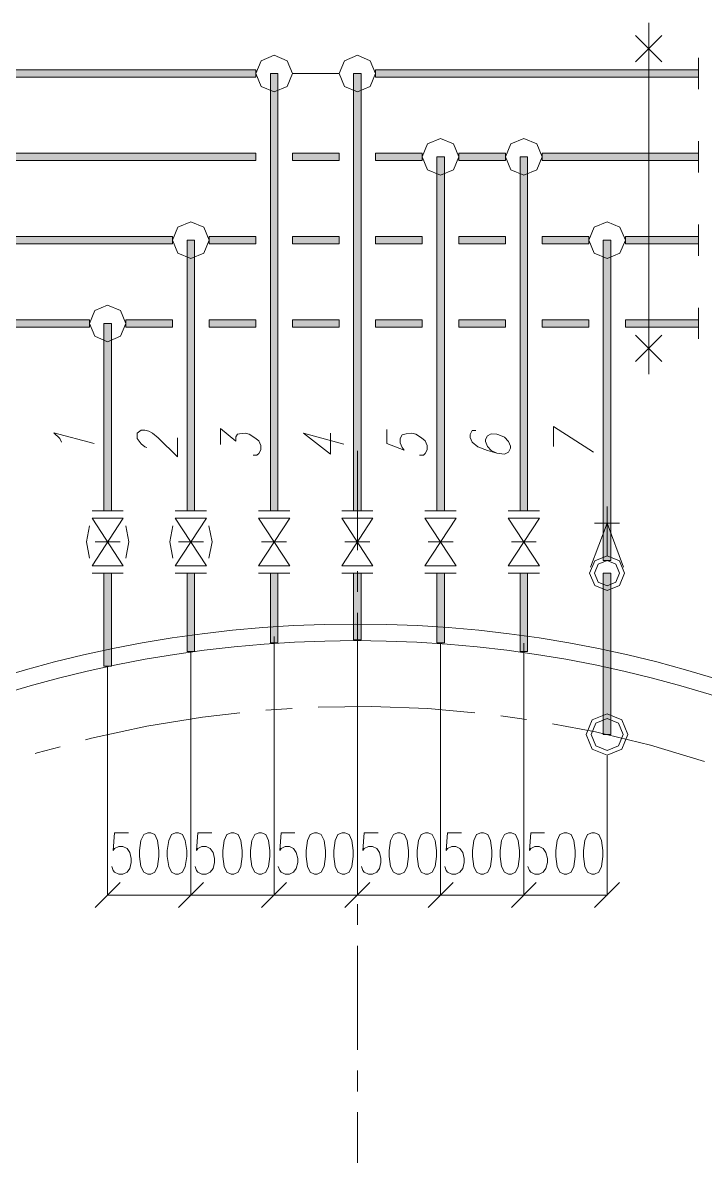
# Model space of a CAD drawing. Header units: millimetres. Extents: x 261 to 114907, y 32 to 1998430.
# Drawn here: x 82587 to 86689, y 1952349 to 1959158 of the extents above; entities that cross this region are included whole.
import ezdxf

# ---------------------------------------------------------------- set-up
doc = ezdxf.new("R2010")
doc.units = ezdxf.units.MM

msp = doc.modelspace()

# ---------------------------------------------------------------- hatches: boundary and pattern name
h = msp.add_hatch(color=0)
h.dxf.hatch_style = 2
h.paths.add_polyline_path([(77308.1, 1958829.8), (77308.1, 1958874.6), (83988.2, 1958874.6), (83988.2, 1958829.8)])
h = msp.add_hatch(color=0)
h.dxf.hatch_style = 2
h.paths.add_polyline_path([(84120.5, 1956226.6), (84075.6, 1956226.6), (84075.6, 1958852.2), (84120.5, 1958852.2)])
h = msp.add_hatch(color=0)
h.dxf.hatch_style = 2
h.paths.add_polyline_path([(84620.8, 1956226.6), (84575.9, 1956226.6), (84575.9, 1958852.2), (84620.8, 1958852.2)])
h = msp.add_hatch(color=0)
h.dxf.hatch_style = 2
h.paths.add_polyline_path([(84708.2, 1958829.8), (84708.2, 1958874.6), (86648.6, 1958874.6), (86648.6, 1958829.8)])
h = msp.add_hatch(color=0)
h.dxf.hatch_style = 2
h.paths.add_polyline_path([(78308.7, 1958329.5), (78308.7, 1958374.7), (83988.2, 1958374.7), (83988.2, 1958329.5)])
h = msp.add_hatch(color=0)
h.dxf.hatch_style = 2
h.paths.add_polyline_path([(84207.9, 1958329.5), (84207.9, 1958374.7), (84488, 1958374.7), (84488, 1958329.5)])
h = msp.add_hatch(color=0)
h.dxf.hatch_style = 2
h.paths.add_polyline_path([(84708.2, 1958329.5), (84708.2, 1958374.7), (84988.3, 1958374.7), (84988.3, 1958329.5)])
h = msp.add_hatch(color=0)
h.dxf.hatch_style = 2
h.paths.add_polyline_path([(85208.5, 1958329.5), (85208.5, 1958374.7), (85488.6, 1958374.7), (85488.6, 1958329.5)])
h = msp.add_hatch(color=0)
h.dxf.hatch_style = 2
h.paths.add_polyline_path([(85708.4, 1958329.5), (85708.4, 1958374.7), (86648.6, 1958374.7), (86648.6, 1958329.5)])
h = msp.add_hatch(color=0)
h.dxf.hatch_style = 2
h.paths.add_polyline_path([(85121, 1956226.6), (85075.8, 1956226.6), (85075.8, 1958351.9), (85121, 1958351.9)])
h = msp.add_hatch(color=0)
h.dxf.hatch_style = 2
h.paths.add_polyline_path([(85620.9, 1956226.6), (85576.1, 1956226.6), (85576.1, 1958351.9), (85620.9, 1958351.9)])
h = msp.add_hatch(color=0)
h.dxf.hatch_style = 2
h.paths.add_polyline_path([(78308.7, 1957829.6), (78308.7, 1957874.4), (83487.9, 1957874.4), (83487.9, 1957829.6)])
h = msp.add_hatch(color=0)
h.dxf.hatch_style = 2
h.paths.add_polyline_path([(83620.6, 1956226.6), (83575.3, 1956226.6), (83575.3, 1957852), (83620.6, 1957852)])
h = msp.add_hatch(color=0)
h.dxf.hatch_style = 2
h.paths.add_polyline_path([(83708.1, 1957829.6), (83708.1, 1957874.4), (83988.2, 1957874.4), (83988.2, 1957829.6)])
h = msp.add_hatch(color=0)
h.dxf.hatch_style = 2
h.paths.add_polyline_path([(84207.9, 1957829.6), (84207.9, 1957874.4), (84488, 1957874.4), (84488, 1957829.6)])
h = msp.add_hatch(color=0)
h.dxf.hatch_style = 2
h.paths.add_polyline_path([(84708.2, 1957829.6), (84708.2, 1957874.4), (84988.3, 1957874.4), (84988.3, 1957829.6)])
h = msp.add_hatch(color=0)
h.dxf.hatch_style = 2
h.paths.add_polyline_path([(85208.5, 1957829.6), (85208.5, 1957874.4), (85488.6, 1957874.4), (85488.6, 1957829.6)])
h = msp.add_hatch(color=0)
h.dxf.hatch_style = 2
h.paths.add_polyline_path([(85708.4, 1957829.6), (85708.4, 1957874.4), (85988.5, 1957874.4), (85988.5, 1957829.6)])
h = msp.add_hatch(color=0)
h.dxf.hatch_style = 2
h.paths.add_polyline_path([(86121.2, 1955926.7), (86076, 1955926.7), (86076, 1957852), (86121.2, 1957852)])
h = msp.add_hatch(color=0)
h.dxf.hatch_style = 2
h.paths.add_polyline_path([(86208.7, 1957829.6), (86208.7, 1957874.4), (86648.6, 1957874.4), (86648.6, 1957829.6)])
h = msp.add_hatch(color=0)
h.dxf.hatch_style = 2
h.paths.add_polyline_path([(78308.7, 1957329.3), (78308.7, 1957374.1), (82988, 1957374.1), (82988, 1957329.3)])
h = msp.add_hatch(color=0)
h.dxf.hatch_style = 2
h.paths.add_polyline_path([(83120.3, 1956226.6), (83075.5, 1956226.6), (83075.5, 1957351.7), (83120.3, 1957351.7)])
h = msp.add_hatch(color=0)
h.dxf.hatch_style = 2
h.paths.add_polyline_path([(83207.8, 1957329.3), (83207.8, 1957374.1), (83487.9, 1957374.1), (83487.9, 1957329.3)])
h = msp.add_hatch(color=0)
h.dxf.hatch_style = 2
h.paths.add_polyline_path([(83708.1, 1957329.3), (83708.1, 1957374.1), (83988.2, 1957374.1), (83988.2, 1957329.3)])
h = msp.add_hatch(color=0)
h.dxf.hatch_style = 2
h.paths.add_polyline_path([(84207.9, 1957329.3), (84207.9, 1957374.1), (84488, 1957374.1), (84488, 1957329.3)])
h = msp.add_hatch(color=0)
h.dxf.hatch_style = 2
h.paths.add_polyline_path([(84708.2, 1957329.3), (84708.2, 1957374.1), (84988.3, 1957374.1), (84988.3, 1957329.3)])
h = msp.add_hatch(color=0)
h.dxf.hatch_style = 2
h.paths.add_polyline_path([(85208.5, 1957329.3), (85208.5, 1957374.1), (85488.6, 1957374.1), (85488.6, 1957329.3)])
h = msp.add_hatch(color=0)
h.dxf.hatch_style = 2
h.paths.add_polyline_path([(85708.4, 1957329.3), (85708.4, 1957374.1), (85988.5, 1957374.1), (85988.5, 1957329.3)])
h = msp.add_hatch(color=0)
h.dxf.hatch_style = 2
h.paths.add_polyline_path([(86208.7, 1957329.3), (86208.7, 1957374.1), (86648.6, 1957374.1), (86648.6, 1957329.3)])
h = msp.add_hatch(color=0)
h.dxf.hatch_style = 2
h.paths.add_polyline_path([(83120.3, 1955292.4), (83075.5, 1955292.4), (83075.5, 1955851.3), (83120.3, 1955851.3)])
h = msp.add_hatch(color=0)
h.dxf.hatch_style = 2
h.paths.add_polyline_path([(83620.6, 1955381.1), (83575.3, 1955381.1), (83575.3, 1955851.3), (83620.6, 1955851.3)])
h = msp.add_hatch(color=0)
h.dxf.hatch_style = 2
h.paths.add_polyline_path([(84120.5, 1955433.7), (84075.6, 1955433.7), (84075.6, 1955851.3), (84120.5, 1955851.3)])
h = msp.add_hatch(color=0)
h.dxf.hatch_style = 2
h.paths.add_polyline_path([(84620.8, 1955451.4), (84575.9, 1955451.4), (84575.9, 1955851.3), (84620.8, 1955851.3)])
h = msp.add_hatch(color=0)
h.dxf.hatch_style = 2
h.paths.add_polyline_path([(85121, 1955433.7), (85075.8, 1955433.7), (85075.8, 1955851.3), (85121, 1955851.3)])
h = msp.add_hatch(color=0)
h.dxf.hatch_style = 2
h.paths.add_polyline_path([(85620.9, 1955381.1), (85576.1, 1955381.1), (85576.1, 1955851.3), (85620.9, 1955851.3)])
h = msp.add_hatch(color=0)
h.dxf.hatch_style = 2
h.paths.add_polyline_path([(86121.2, 1954882.5), (86076, 1954882.5), (86076, 1955851.3), (86121.2, 1955851.3)])

# ---------------------------------------------------------------- linework, layer by layer
at = {"color": 0, "lineweight": 0}
for points in [[(86348.7, 1957046.2), (86348.7, 1959158.1)], [(86428, 1958922.4), (86269, 1959081.8)], [(86269, 1958922.4), (86428, 1959081.8)], [(86648.6, 1958946.1), (86648.6, 1958758.2)], [(84207.9, 1958852.2), (84488, 1958852.2)], [(86648.6, 1958445.8), (86648.6, 1958258.4)], [(86648.6, 1957945.5), (86648.6, 1957758.1)], [(86648.6, 1957445.6), (86648.6, 1957258.2)], [(86428, 1957281.5), (86269, 1957122)], [(86269, 1957281.5), (86428, 1957122)], [(82821.2, 1956638.1), (82809.6, 1956660.1), (82775.1, 1956695), (83017.3, 1956629.9)], [(83333.2, 1956606.6), (83321.5, 1956609.7), (83298.3, 1956628.2), (83275.4, 1956660.1), (83275.4, 1956691.5), (83298.3, 1956710.9), (83321.5, 1956710.9), (83344.4, 1956704.9), (83367.6, 1956692.4), (83402.1, 1956664), (83517.2, 1956550.6), (83517.2, 1956664.8)], [(83775.3, 1956625.2), (83775.3, 1956720), (83867.5, 1956644.6), (83867.5, 1956670), (83879.1, 1956685.9), (83890.8, 1956689.4), (83925.2, 1956692.8), (83948.5, 1956686.4), (83983, 1956664.4), (84005.8, 1956645.9), (84017.5, 1956617.4), (84017.5, 1956592), (84005.8, 1956569.6), (83994.6, 1956560.1), (83971.4, 1956560.1)], [(84517.8, 1956626.9), (84275.6, 1956691.5), (84436.7, 1956566.1), (84436.7, 1956692.8)], [(84775.9, 1956713.9), (84775.9, 1956631.2), (84879.3, 1956591.1), (84868.1, 1956606.6), (84856.5, 1956635.1), (84856.5, 1956660.5), (84868.1, 1956682.9), (84890.9, 1956689.4), (84925.4, 1956692.8), (84948.7, 1956686.4), (84983.2, 1956664.4), (85006, 1956645.9), (85017.6, 1956617.4), (85017.6, 1956592), (85006, 1956569.6), (84994.8, 1956560.1), (84971.5, 1956560.1)], [(85437.3, 1956572.2), (85402.4, 1956588.1), (85379.6, 1956613.1), (85368, 1956641.6), (85368, 1956654), (85379.6, 1956676.5), (85402.4, 1956689.4), (85437.3, 1956686.4), (85448.5, 1956683.4), (85483.4, 1956667.8), (85506.3, 1956642.4), (85517.9, 1956614), (85517.9, 1956601.5), (85506.3, 1956579.1), (85483.4, 1956566.1), (85437.3, 1956572.2), (85379.6, 1956587.7), (85321.9, 1956609.7), (85287.4, 1956637.7), (85275.7, 1956666.1), (85275.7, 1956685.1), (85287.4, 1956707.5), (85310.2, 1956707.9)], [(85776, 1956612.3), (85776, 1956732.9), (86017.8, 1956579.1)], [(84598.3, 1955989.1), (84598.3, 1956586)], [(83003.9, 1956226.6), (83191.8, 1956226.6)], [(83504.2, 1956226.6), (83691.7, 1956226.6)], [(84004.5, 1956226.6), (84192, 1956226.6)], [(84504.4, 1956226.6), (84691.9, 1956226.6)], [(85004.7, 1956226.6), (85192.1, 1956226.6)], [(85504.6, 1956226.6), (85692.4, 1956226.6)], [(86098.8, 1955956.4), (86098.8, 1956251.6)], [(82988.9, 1955941.7), (82970.3, 1956039.1), (82988.9, 1956136.5)], [(83003.9, 1956181.3), (83191.8, 1956181.3)], [(83003.9, 1955896.5), (83191.8, 1956181.3)], [(83191.8, 1955896.5), (83003.9, 1956181.3)], [(83206.9, 1955941.7), (83225.4, 1956039.1), (83206.9, 1956136.5)], [(83489.2, 1955941.7), (83470.6, 1956039.1), (83489.2, 1956136.5)], [(83504.2, 1956181.3), (83691.7, 1956181.3)], [(83504.2, 1955896.5), (83691.7, 1956181.3)], [(83691.7, 1955896.5), (83504.2, 1956181.3)], [(83706.8, 1955941.7), (83725.7, 1956039.1), (83706.8, 1956136.5)], [(84004.5, 1956181.3), (84192, 1955896.5)], [(84192, 1956181.3), (84004.5, 1955896.5)], [(84004.5, 1956181.3), (84192, 1956181.3)], [(84504.4, 1956181.3), (84691.9, 1955896.5)], [(84691.9, 1956181.3), (84504.4, 1955896.5)], [(84504.4, 1956181.3), (84691.9, 1956181.3)], [(85004.7, 1956181.3), (85192.1, 1955896.5)], [(85192.1, 1956181.3), (85004.7, 1955896.5)], [(85004.7, 1956181.3), (85192.1, 1956181.3)], [(85504.6, 1956181.3), (85692.4, 1955896.5)], [(85692.4, 1956181.3), (85504.6, 1955896.5)], [(85504.6, 1956181.3), (85692.4, 1956181.3)], [(86098.8, 1956151.6), (86000.1, 1955888.3)], [(86023.4, 1956151.6), (86173.8, 1956151.6)], [(86098.8, 1956151.6), (86197, 1955888.3)], [(83172.9, 1956039.1), (83022.9, 1956039.1)], [(83673.2, 1956039.1), (83522.8, 1956039.1)], [(84173, 1956039.1), (84023.1, 1956039.1)], [(84673.3, 1956039.1), (84523.4, 1956039.1)], [(85173.2, 1956039.1), (85023.2, 1956039.1)], [(85673.5, 1956039.1), (85523.5, 1956039.1)], [(83003.9, 1955896.5), (83191.8, 1955896.5)], [(83504.2, 1955896.5), (83691.7, 1955896.5)], [(84004.5, 1955896.5), (84192, 1955896.5)], [(84504.4, 1955896.5), (84691.9, 1955896.5)], [(84598.3, 1955738.8), (84598.3, 1955863.7)], [(85004.7, 1955896.5), (85192.1, 1955896.5)], [(85504.6, 1955896.5), (85692.4, 1955896.5)], [(83003.9, 1955851.3), (83191.8, 1955851.3)], [(83504.2, 1955851.3), (83691.7, 1955851.3)], [(84004.5, 1955851.3), (84192, 1955851.3)], [(84504.4, 1955851.3), (84691.9, 1955851.3)], [(85004.7, 1955851.3), (85192.1, 1955851.3)], [(85504.6, 1955851.3), (85692.4, 1955851.3)], [(84598.3, 1954988.6), (84598.3, 1955613.8)], [(84098, 1955471.6), (84098, 1953915.6)], [(84098, 1955471.6), (84098, 1953915.6)], [(84598.3, 1955471.6), (84598.3, 1953915.6)], [(84598.3, 1955471.6), (84598.3, 1953915.6)], [(83598.2, 1955377.7), (83598.2, 1953915.6)], [(83598.2, 1955377.7), (83598.2, 1953915.6)], [(85098.2, 1955430.2), (85098.2, 1953915.6)], [(85098.2, 1955430.2), (85098.2, 1953915.6)], [(85598.5, 1955430.2), (85598.5, 1953915.6)], [(85598.5, 1955430.2), (85598.5, 1953915.6)], [(83097.9, 1955288.9), (83097.9, 1953915.6)], [(84205.8, 1955037.7), (84048.9, 1955027.8)], [(85303.8, 1955013.1), (85022.4, 1955038.1), (84683.2, 1955050.6), (84362.6, 1955046.7)], [(83892.5, 1955012.3), (83668, 1954986.8), (83333.2, 1954931.7), (83001.4, 1954859.7), (82965.2, 1954849.8)], [(85615.3, 1954972.6), (85459.7, 1954994.2)], [(86684.4, 1954721), (86359.5, 1954817.5), (86029.4, 1954897.6), (85770.4, 1954947.2)], [(84598.3, 1954738.6), (84598.3, 1954863.6)], [(82813.5, 1954808.9), (82673.9, 1954771.4), (82661.8, 1954767.5)], [(86098.8, 1954753.7), (86098.8, 1953915.6)], [(84598.3, 1953988.4), (84598.3, 1954613.7)], [(83222.9, 1954292.6), (83139.7, 1954292.6), (83131.1, 1954185.8), (83139.7, 1954197.4), (83164.7, 1954209.5), (83189.7, 1954209.5), (83214.7, 1954197.4), (83231, 1954173.7), (83239.7, 1954137.9), (83239.7, 1954114.2), (83231, 1954078.5), (83214.7, 1954054.8), (83189.7, 1954042.7), (83164.7, 1954042.7), (83139.7, 1954054.8), (83131.1, 1954066.4), (83122.9, 1954090.5)], [(83723.1, 1954292.6), (83639.6, 1954292.6), (83631.4, 1954185.8), (83639.6, 1954197.4), (83664.5, 1954209.5), (83689.5, 1954209.5), (83714.5, 1954197.4), (83731.3, 1954173.7), (83739.5, 1954137.9), (83739.5, 1954114.2), (83731.3, 1954078.5), (83714.5, 1954054.8), (83689.5, 1954042.7), (83664.5, 1954042.7), (83639.6, 1954054.8), (83631.4, 1954066.4), (83623.2, 1954090.5)], [(84223, 1954292.6), (84139.8, 1954292.6), (84131.7, 1954185.8), (84139.8, 1954197.4), (84164.8, 1954209.5), (84189.8, 1954209.5), (84214.8, 1954197.4), (84231.6, 1954173.7), (84239.8, 1954137.9), (84239.8, 1954114.2), (84231.6, 1954078.5), (84214.8, 1954054.8), (84189.8, 1954042.7), (84164.8, 1954042.7), (84139.8, 1954054.8), (84131.7, 1954066.4), (84123, 1954090.5)], [(84723.3, 1954292.6), (84639.7, 1954292.6), (84631.5, 1954185.8), (84639.7, 1954197.4), (84664.7, 1954209.5), (84690.1, 1954209.5), (84715.1, 1954197.4), (84731.5, 1954173.7), (84740.1, 1954137.9), (84740.1, 1954114.2), (84731.5, 1954078.5), (84715.1, 1954054.8), (84690.1, 1954042.7), (84664.7, 1954042.7), (84639.7, 1954054.8), (84631.5, 1954066.4), (84623.3, 1954090.5)], [(85223.2, 1954292.6), (85140, 1954292.6), (85131.8, 1954185.8), (85140, 1954197.4), (85165, 1954209.5), (85190, 1954209.5), (85215, 1954197.4), (85231.8, 1954173.7), (85240, 1954137.9), (85240, 1954114.2), (85231.8, 1954078.5), (85215, 1954054.8), (85190, 1954042.7), (85165, 1954042.7), (85140, 1954054.8), (85131.8, 1954066.4), (85123.2, 1954090.5)], [(85723.5, 1954292.6), (85640.3, 1954292.6), (85631.7, 1954185.8), (85640.3, 1954197.4), (85665.3, 1954209.5), (85690.3, 1954209.5), (85715.3, 1954197.4), (85731.7, 1954173.7), (85740.3, 1954137.9), (85740.3, 1954114.2), (85731.7, 1954078.5), (85715.3, 1954054.8), (85690.3, 1954042.7), (85665.3, 1954042.7), (85640.3, 1954054.8), (85631.7, 1954066.4), (85623.5, 1954090.5)], [(83172.9, 1953992.7), (83022.9, 1953842.7)], [(83522.8, 1953842.7), (83673.2, 1953992.7)], [(83673.2, 1953992.7), (83522.8, 1953842.7)], [(84023.1, 1953842.7), (84173, 1953992.7)], [(84173, 1953992.7), (84023.1, 1953842.7)], [(84523.4, 1953842.7), (84673.3, 1953992.7)], [(84673.3, 1953992.7), (84523.4, 1953842.7)], [(85023.2, 1953842.7), (85173.2, 1953992.7)], [(85173.2, 1953992.7), (85023.2, 1953842.7)], [(85523.5, 1953842.7), (85673.5, 1953992.7)], [(85673.5, 1953992.7), (85523.5, 1953842.7)], [(86023.4, 1953842.7), (86173.8, 1953992.7)], [(83097.9, 1953917.7), (83598.2, 1953917.7)], [(83598.2, 1953917.7), (84098, 1953917.7)], [(84098, 1953917.7), (84598.3, 1953917.7)], [(84598.3, 1953917.7), (85098.2, 1953917.7)], [(85098.2, 1953917.7), (85598.5, 1953917.7)], [(85598.5, 1953917.7), (86098.8, 1953917.7)], [(84598.3, 1953738.5), (84598.3, 1953863.4)], [(84598.3, 1952988.2), (84598.3, 1953613.5)], [(84598.3, 1952738.3), (84598.3, 1952863.3)], [(84598.3, 1951988.1), (84598.3, 1952613.3)]]:
    msp.add_lwpolyline(points, dxfattribs=at)
for points in [[(83988.2, 1958852.2), (84020.5, 1958929.7), (84098, 1958962), (84176, 1958929.7), (84207.9, 1958852.2), (84176, 1958774.2), (84098, 1958742.3), (84020.5, 1958774.2)], [(84488, 1958852.2), (84520.3, 1958929.7), (84598.3, 1958962), (84675.9, 1958929.7), (84708.2, 1958852.2), (84675.9, 1958774.2), (84598.3, 1958742.3), (84520.3, 1958774.2)], [(77308.1, 1958829.8), (77308.1, 1958874.6), (83988.2, 1958874.6), (83988.2, 1958829.8)], [(84120.5, 1956226.6), (84075.6, 1956226.6), (84075.6, 1958852.2), (84120.5, 1958852.2)], [(84620.8, 1956226.6), (84575.9, 1956226.6), (84575.9, 1958852.2), (84620.8, 1958852.2)], [(84708.2, 1958829.8), (84708.2, 1958874.6), (86648.6, 1958874.6), (86648.6, 1958829.8)], [(84988.3, 1958351.9), (85020.6, 1958429.9), (85098.2, 1958462.2), (85176.2, 1958429.9), (85208.5, 1958351.9), (85176.2, 1958274.3), (85098.2, 1958242), (85020.6, 1958274.3)], [(85488.6, 1958351.9), (85520.5, 1958429.9), (85598.5, 1958462.2), (85676.1, 1958429.9), (85708.4, 1958351.9), (85676.1, 1958274.3), (85598.5, 1958242), (85520.5, 1958274.3)], [(78308.7, 1958329.5), (78308.7, 1958374.7), (83988.2, 1958374.7), (83988.2, 1958329.5)], [(84207.9, 1958329.5), (84207.9, 1958374.7), (84488, 1958374.7), (84488, 1958329.5)], [(84708.2, 1958329.5), (84708.2, 1958374.7), (84988.3, 1958374.7), (84988.3, 1958329.5)], [(85208.5, 1958329.5), (85208.5, 1958374.7), (85488.6, 1958374.7), (85488.6, 1958329.5)], [(85708.4, 1958329.5), (85708.4, 1958374.7), (86648.6, 1958374.7), (86648.6, 1958329.5)], [(85121, 1956226.6), (85075.8, 1956226.6), (85075.8, 1958351.9), (85121, 1958351.9)], [(85620.9, 1956226.6), (85576.1, 1956226.6), (85576.1, 1958351.9), (85620.9, 1958351.9)], [(83487.9, 1957852), (83520.2, 1957929.6), (83598.2, 1957961.9), (83675.7, 1957929.6), (83708.1, 1957852), (83675.7, 1957774), (83598.2, 1957741.7), (83520.2, 1957774)], [(85988.5, 1957852), (86020.8, 1957929.6), (86098.8, 1957961.9), (86176.4, 1957929.6), (86208.7, 1957852), (86176.4, 1957774), (86098.8, 1957741.7), (86020.8, 1957774)], [(78308.7, 1957829.6), (78308.7, 1957874.4), (83487.9, 1957874.4), (83487.9, 1957829.6)], [(83620.6, 1956226.6), (83575.3, 1956226.6), (83575.3, 1957852), (83620.6, 1957852)], [(83708.1, 1957829.6), (83708.1, 1957874.4), (83988.2, 1957874.4), (83988.2, 1957829.6)], [(84207.9, 1957829.6), (84207.9, 1957874.4), (84488, 1957874.4), (84488, 1957829.6)], [(84708.2, 1957829.6), (84708.2, 1957874.4), (84988.3, 1957874.4), (84988.3, 1957829.6)], [(85208.5, 1957829.6), (85208.5, 1957874.4), (85488.6, 1957874.4), (85488.6, 1957829.6)], [(85708.4, 1957829.6), (85708.4, 1957874.4), (85988.5, 1957874.4), (85988.5, 1957829.6)], [(86121.2, 1955926.7), (86076, 1955926.7), (86076, 1957852), (86121.2, 1957852)], [(86208.7, 1957829.6), (86208.7, 1957874.4), (86648.6, 1957874.4), (86648.6, 1957829.6)], [(82988, 1957351.7), (83019.9, 1957429.7), (83097.9, 1957462), (83175.9, 1957429.7), (83207.8, 1957351.7), (83175.9, 1957274.1), (83097.9, 1957241.8), (83019.9, 1957274.1)], [(78308.7, 1957329.3), (78308.7, 1957374.1), (82988, 1957374.1), (82988, 1957329.3)], [(83120.3, 1956226.6), (83075.5, 1956226.6), (83075.5, 1957351.7), (83120.3, 1957351.7)], [(83207.8, 1957329.3), (83207.8, 1957374.1), (83487.9, 1957374.1), (83487.9, 1957329.3)], [(83708.1, 1957329.3), (83708.1, 1957374.1), (83988.2, 1957374.1), (83988.2, 1957329.3)], [(84207.9, 1957329.3), (84207.9, 1957374.1), (84488, 1957374.1), (84488, 1957329.3)], [(84708.2, 1957329.3), (84708.2, 1957374.1), (84988.3, 1957374.1), (84988.3, 1957329.3)], [(85208.5, 1957329.3), (85208.5, 1957374.1), (85488.6, 1957374.1), (85488.6, 1957329.3)], [(85708.4, 1957329.3), (85708.4, 1957374.1), (85988.5, 1957374.1), (85988.5, 1957329.3)], [(86208.7, 1957329.3), (86208.7, 1957374.1), (86648.6, 1957374.1), (86648.6, 1957329.3)], [(85993.7, 1955851.3), (86024.2, 1955925.8), (86098.8, 1955956.4), (86172.9, 1955925.8), (86203.5, 1955851.3), (86172.9, 1955777.1), (86098.8, 1955746.5), (86024.2, 1955777.1)], [(86023.4, 1955851.3), (86045.4, 1955904.7), (86098.8, 1955926.7), (86151.8, 1955904.7), (86173.8, 1955851.3), (86151.8, 1955798.2), (86098.8, 1955776.3), (86045.4, 1955798.2)], [(83120.3, 1955292.4), (83075.5, 1955292.4), (83075.5, 1955851.3), (83120.3, 1955851.3)], [(83620.6, 1955381.1), (83575.3, 1955381.1), (83575.3, 1955851.3), (83620.6, 1955851.3)], [(84120.5, 1955433.7), (84075.6, 1955433.7), (84075.6, 1955851.3), (84120.5, 1955851.3)], [(84620.8, 1955451.4), (84575.9, 1955451.4), (84575.9, 1955851.3), (84620.8, 1955851.3)], [(85121, 1955433.7), (85075.8, 1955433.7), (85075.8, 1955851.3), (85121, 1955851.3)], [(85620.9, 1955381.1), (85576.1, 1955381.1), (85576.1, 1955851.3), (85620.9, 1955851.3)], [(86121.2, 1954882.5), (86076, 1954882.5), (86076, 1955851.3), (86121.2, 1955851.3)], [(85973.4, 1954882.5), (86010, 1954970.9), (86098.8, 1955007.5), (86187.1, 1954970.9), (86223.8, 1954882.5), (86187.1, 1954794.2), (86098.8, 1954757.6), (86010, 1954794.2)], [(86002.3, 1954882.5), (86030.3, 1954950.6), (86098.8, 1954978.6), (86166.9, 1954950.6), (86194.9, 1954882.5), (86166.9, 1954814.5), (86098.8, 1954786), (86030.3, 1954814.5)], [(83339.6, 1954292.6), (83314.6, 1954281), (83297.8, 1954245.2), (83289.6, 1954185.8), (83289.6, 1954150), (83297.8, 1954090.5), (83314.6, 1954054.8), (83339.6, 1954042.7), (83356.4, 1954042.7), (83381.4, 1954054.8), (83397.8, 1954090.5), (83406.4, 1954150), (83406.4, 1954185.8), (83397.8, 1954245.2), (83381.4, 1954281), (83356.4, 1954292.6)], [(83506.4, 1954292.6), (83481.4, 1954281), (83464.6, 1954245.2), (83456.4, 1954185.8), (83456.4, 1954150), (83464.6, 1954090.5), (83481.4, 1954054.8), (83506.4, 1954042.7), (83522.8, 1954042.7), (83548.2, 1954054.8), (83564.6, 1954090.5), (83573.2, 1954150), (83573.2, 1954185.8), (83564.6, 1954245.2), (83548.2, 1954281), (83522.8, 1954292.6)], [(83839.9, 1954292.6), (83814.5, 1954281), (83798.1, 1954245.2), (83789.5, 1954185.8), (83789.5, 1954150), (83798.1, 1954090.5), (83814.5, 1954054.8), (83839.9, 1954042.7), (83856.3, 1954042.7), (83881.3, 1954054.8), (83898.1, 1954090.5), (83906.3, 1954150), (83906.3, 1954185.8), (83898.1, 1954245.2), (83881.3, 1954281), (83856.3, 1954292.6)], [(84006.3, 1954292.6), (83981.3, 1954281), (83964.9, 1954245.2), (83956.3, 1954185.8), (83956.3, 1954150), (83964.9, 1954090.5), (83981.3, 1954054.8), (84006.3, 1954042.7), (84023.1, 1954042.7), (84048.1, 1954054.8), (84064.9, 1954090.5), (84073.1, 1954150), (84073.1, 1954185.8), (84064.9, 1954245.2), (84048.1, 1954281), (84023.1, 1954292.6)], [(84339.8, 1954292.6), (84314.8, 1954281), (84298, 1954245.2), (84289.8, 1954185.8), (84289.8, 1954150), (84298, 1954090.5), (84314.8, 1954054.8), (84339.8, 1954042.7), (84356.6, 1954042.7), (84381.6, 1954054.8), (84398.4, 1954090.5), (84406.6, 1954150), (84406.6, 1954185.8), (84398.4, 1954245.2), (84381.6, 1954281), (84356.6, 1954292.6)], [(84506.6, 1954292.6), (84481.6, 1954281), (84464.8, 1954245.2), (84456.6, 1954185.8), (84456.6, 1954150), (84464.8, 1954090.5), (84481.6, 1954054.8), (84506.6, 1954042.7), (84523.4, 1954042.7), (84548.4, 1954054.8), (84564.7, 1954090.5), (84573.3, 1954150), (84573.3, 1954185.8), (84564.7, 1954245.2), (84548.4, 1954281), (84523.4, 1954292.6)], [(84840.1, 1954292.6), (84815.1, 1954281), (84798.3, 1954245.2), (84790.1, 1954185.8), (84790.1, 1954150), (84798.3, 1954090.5), (84815.1, 1954054.8), (84840.1, 1954042.7), (84856.5, 1954042.7), (84881.5, 1954054.8), (84898.3, 1954090.5), (84906.4, 1954150), (84906.4, 1954185.8), (84898.3, 1954245.2), (84881.5, 1954281), (84856.5, 1954292.6)], [(85006.9, 1954292.6), (84981.9, 1954281), (84965.1, 1954245.2), (84956.9, 1954185.8), (84956.9, 1954150), (84965.1, 1954090.5), (84981.9, 1954054.8), (85006.9, 1954042.7), (85023.2, 1954042.7), (85048.2, 1954054.8), (85065, 1954090.5), (85073.2, 1954150), (85073.2, 1954185.8), (85065, 1954245.2), (85048.2, 1954281), (85023.2, 1954292.6)], [(85340, 1954292.6), (85315, 1954281), (85298.6, 1954245.2), (85290, 1954185.8), (85290, 1954150), (85298.6, 1954090.5), (85315, 1954054.8), (85340, 1954042.7), (85356.8, 1954042.7), (85381.8, 1954054.8), (85398.6, 1954090.5), (85406.7, 1954150), (85406.7, 1954185.8), (85398.6, 1954245.2), (85381.8, 1954281), (85356.8, 1954292.6)], [(85506.7, 1954292.6), (85481.7, 1954281), (85464.9, 1954245.2), (85456.7, 1954185.8), (85456.7, 1954150), (85464.9, 1954090.5), (85481.7, 1954054.8), (85506.7, 1954042.7), (85523.5, 1954042.7), (85548.5, 1954054.8), (85565.3, 1954090.5), (85573.5, 1954150), (85573.5, 1954185.8), (85565.3, 1954245.2), (85548.5, 1954281), (85523.5, 1954292.6)], [(85840.2, 1954292.6), (85815.3, 1954281), (85798.4, 1954245.2), (85790.3, 1954185.8), (85790.3, 1954150), (85798.4, 1954090.5), (85815.3, 1954054.8), (85840.2, 1954042.7), (85857.1, 1954042.7), (85882, 1954054.8), (85898.4, 1954090.5), (85907, 1954150), (85907, 1954185.8), (85898.4, 1954245.2), (85882, 1954281), (85857.1, 1954292.6)], [(86007, 1954292.6), (85982, 1954281), (85965.2, 1954245.2), (85957, 1954185.8), (85957, 1954150), (85965.2, 1954090.5), (85982, 1954054.8), (86007, 1954042.7), (86023.4, 1954042.7), (86048.4, 1954054.8), (86065.2, 1954090.5), (86073.4, 1954150), (86073.4, 1954185.8), (86065.2, 1954245.2), (86048.4, 1954281), (86023.4, 1954292.6)]]:
    msp.add_lwpolyline(points, close=True, dxfattribs=at)
for major_axis, ratio in [((0, 7246.5), 0.999257), ((0, 7146.6), 0.999246)]:
    msp.add_ellipse((84587.6, 1948299.6), major_axis=major_axis, ratio=ratio, start_param=0, end_param=6.283185, dxfattribs=at)

doc.saveas('drawing.dxf')
